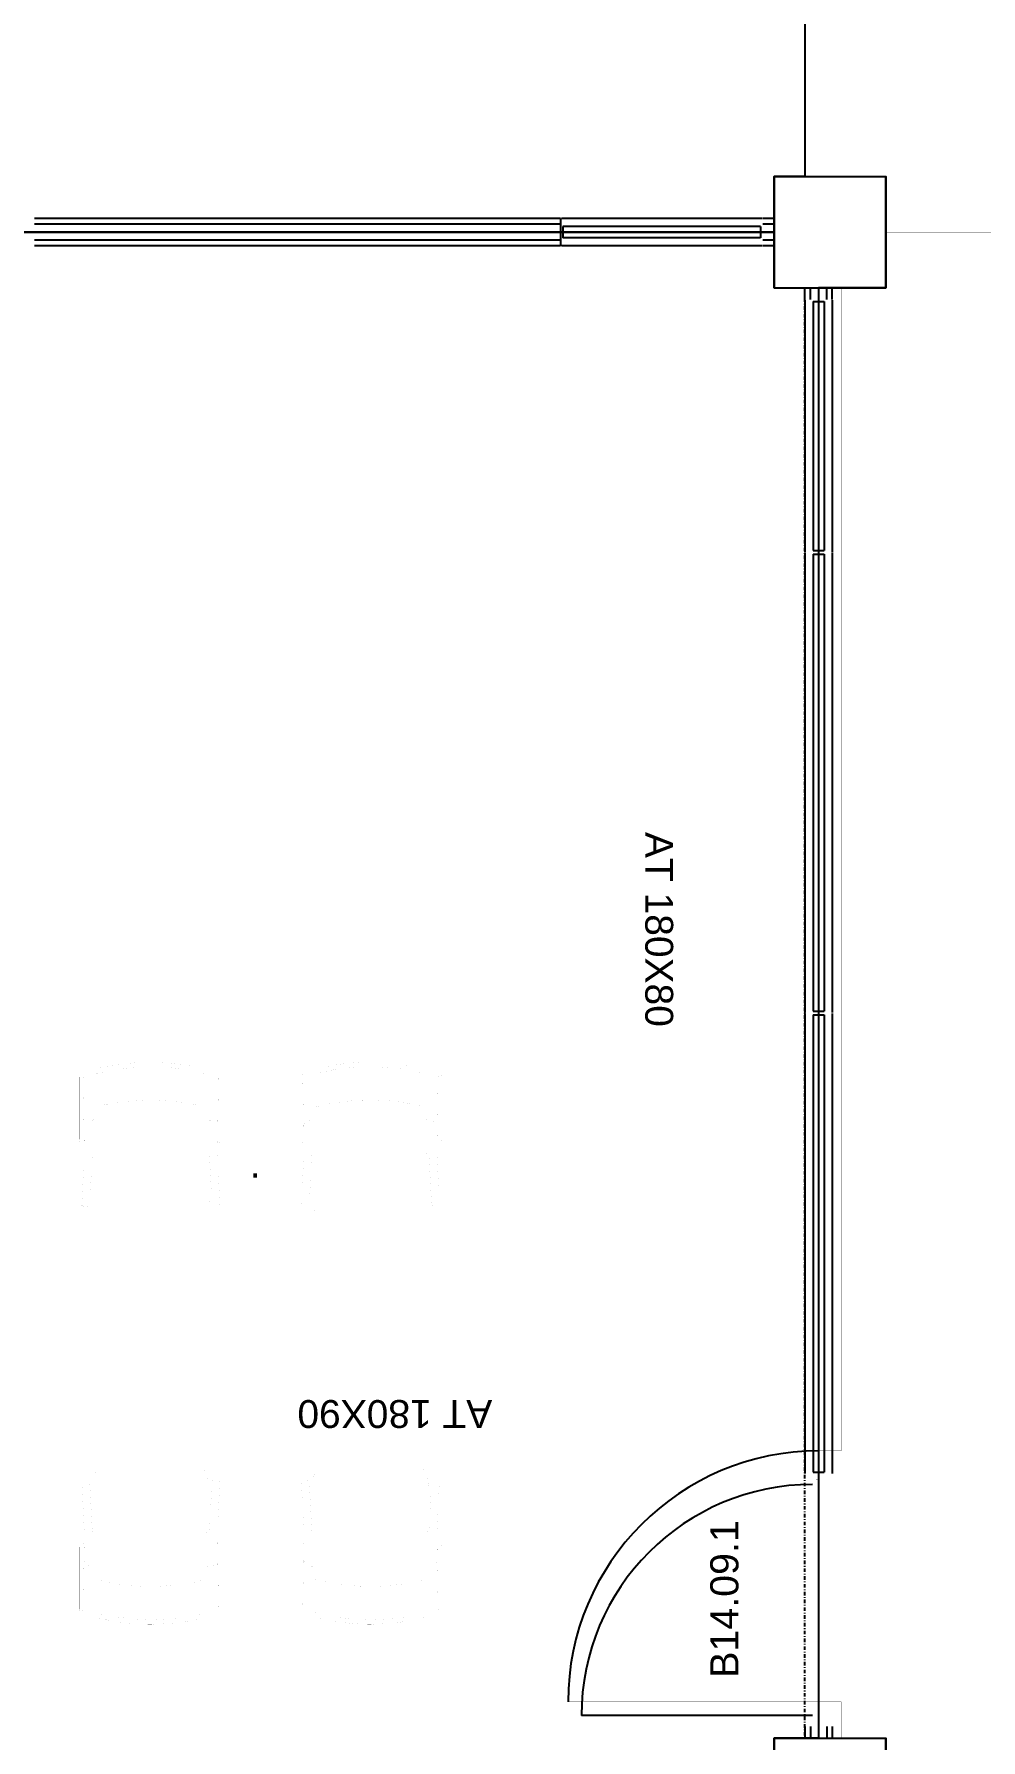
# Model space of a CAD drawing. Extents: x 7690 to 8871, y -6511 to -5312.
# Drawn here: x 7971.7 to 8105.4, y -5793.9 to -5553.1 of the extents above; entities that cross this region are included whole.
import ezdxf
from ezdxf.enums import TextEntityAlignment as Align

# ---------------------------------------------------------------- set-up
doc = ezdxf.new("R2010")
doc.units = 0
doc.header["$MEASUREMENT"] = 0
doc.linetypes.add('DOT_DASH', pattern=[1, 0, -0.25, 0.5, -0.25])
doc.layers.get('0').update_dxf_attribs({"linetype": 'CONTINUOUS'})
for name, color, linetype in [('A-NEU-BÜROTRENNWAND-DAEMMUNG', 7, 'CONTINUOUS'), ('A-NEU-BÜROTRENNWAND-FEIN', 7, 'CONTINUOUS'), ('A-NEU-BÜROTRENNWAND-GROB', 7, 'CONTINUOUS'), ('A-NEU-BÜROTRENNWAND-TÜRPOSITION', 7, 'CONTINUOUS'), ('A-NEU-GRUNDRISS', 7, 'CONTINUOUS'), ('A-NEU-WAND-BETON', 7, 'CONTINUOUS'), ('BWZ122_NGF-POLYGON', 7, 'CONTINUOUS'), ('FM_OBJEKT_MOEBEL', 7, 'CONTINUOUS'), ('FM_OBJEKT_RAUM', 7, 'CONTINUOUS'), ('R0_MOBILIAR_ATT_TISCH_TYP', 7, 'CONTINUOUS'), ('Z0_NEU', 7, 'CONTINUOUS'), ('Z1_POLYGONE_FLÄCHENNACHWEIS', 7, 'CONTINUOUS')]:
    doc.layers.add(name, color=color, linetype=linetype)
doc.styles.add('ARIAL', font='ARIAL')

# ---------------------------------------------------------------- blocks, each defined once
blk = doc.blocks.new('*D26')
at = {"layer": 'A-NEU-BÜROTRENNWAND-FEIN', "color": 250, "linetype": 'Continuous'}
blk.add_line((8081.6392, -5790.4873), (8049.0015, -5790.4873), dxfattribs=at)
at = {"layer": 'A-NEU-BÜROTRENNWAND-FEIN', "color": 250, "linetype": 'Continuous', "const_width": 0.00174}
for points in [[(8081.6392, -5757.8506), (8081.8755, -5757.8506), (8081.8755, -5790.4873), (8081.6392, -5790.4873)], [(8081.8755, -5757.8506), (8082.1118, -5757.8506), (8082.1118, -5790.4873), (8081.8755, -5790.4873)]]:
    blk.add_lwpolyline(points, close=True, dxfattribs=at)
at = {"layer": 'A-NEU-BÜROTRENNWAND-FEIN', "color": 250, "linetype": 'Continuous'}
blk.add_arc((8081.6392, -5790.4873), 32.6377, 90, 180, dxfattribs=at)
blk = doc.blocks.new('*D27')
at = {"layer": 'A-NEU-BÜROTRENNWAND-FEIN', "color": 250, "linetype": 'Continuous'}
for p, q in [((8083.647, -5588.9326), (8084.4341, -5588.9326)), ((8083.647, -5590.5459), (8083.647, -5588.9326)), ((8084.4341, -5590.5459), (8084.4341, -5588.9326))]:
    blk.add_line(p, q, dxfattribs=at)
blk = doc.blocks.new('*D28')
at = {"layer": 'A-NEU-BÜROTRENNWAND-FEIN', "color": 250, "linetype": 'Continuous'}
for p, q in [((8080.5767, -5588.9326), (8081.3638, -5588.9326)), ((8080.5767, -5590.5459), (8080.5767, -5588.9326)), ((8081.3638, -5590.5459), (8081.3638, -5588.9326))]:
    blk.add_line(p, q, dxfattribs=at)
blk = doc.blocks.new('*D29')
at = {"layer": 'A-NEU-BÜROTRENNWAND-GROB', "color": 250, "linetype": 'Continuous'}
for p, q in [((8081.3638, -5588.9326), (8083.647, -5588.9326)), ((8081.3638, -5590.5459), (8081.3638, -5588.9326)), ((8083.647, -5590.5459), (8083.647, -5588.9326))]:
    blk.add_line(p, q, dxfattribs=at)
blk = doc.blocks.new('*D124')
at = {"layer": 'BWZ122_NGF-POLYGON', "color": 6, "linetype": 'Continuous', "const_width": 0.0139}
blk.add_lwpolyline([(7849.0806, -5577.5151), (7849.0806, -5581.0581), (7847.8979, -5581.0581), (7847.8999, -5467.2788), (7849.0806, -5467.2788), (7860.8916, -5467.2788), (7860.8916, -5474.3657), (7849.0806, -5474.3657), (7849.0806, -5467.2788), (7847.8999, -5467.2788), (7847.8999, -5357.043), (7849.0806, -5357.043), (7860.8916, -5357.043), (7860.8916, -5364.1299), (7849.0806, -5364.1299), (7849.0806, -5357.043), (7847.8999, -5357.043), (7847.8999, -5347.1997), (8084.1206, -5347.2007), (8084.1196, -5357.043), (8080.5767, -5357.043), (8080.5767, -5368.854), (8080.5767, -5573.1846), (8076.2456, -5573.1846), (8076.2456, -5581.0581), (7860.8916, -5581.0581), (7860.8916, -5577.5151), (7849.0806, -5577.5151), (7849.0806, -5581.0581), (7847.8979, -5581.0581), (7849.0806, -5581.0581)], close=True, dxfattribs=at)
blk = doc.blocks.new('*D125')
at = {"layer": 'BWZ122_NGF-POLYGON', "color": 6, "linetype": 'Continuous', "const_width": 0.0139}
blk.add_lwpolyline([(7847.8979, -5581.0581), (7849.0806, -5581.0581), (7849.0806, -5584.6016), (7860.8916, -5584.6016), (7860.8916, -5581.0581), (8076.2456, -5581.0581), (8076.2456, -5588.9321), (8082.5054, -5588.9321), (8082.5054, -5793.6563), (8076.2456, -5793.6563), (8076.2456, -5801.5303), (7860.8916, -5801.5303), (7860.8916, -5797.9868), (7849.0806, -5797.9868), (7849.0806, -5801.5303), (7847.8979, -5801.5303), (7847.8979, -5694.8374), (7849.0806, -5694.8374), (7849.0806, -5687.751), (7860.8916, -5687.751), (7860.8916, -5694.8374), (7849.0806, -5694.8374), (7847.8979, -5694.8374)], close=True, dxfattribs=at)
blk = doc.blocks.new('*D136')
at = {"layer": 'BWZ122_NGF-POLYGON', "color": 6, "linetype": 'Continuous', "const_width": 0.0139}
blk.add_lwpolyline([(8194.3574, -5347.2002), (8084.1196, -5347.2002), (8084.1196, -5357.043), (8084.1206, -5347.2002), (8087.6626, -5357.043), (8087.6626, -5368.854), (8080.5767, -5368.854), (8080.5767, -5573.1841), (8091.9937, -5573.1841), (8091.9937, -5580.4678), (8091.9937, -5588.9321), (8082.5054, -5588.9321), (8082.5054, -5793.6563), (8091.9937, -5793.6563), (8091.9937, -5809.4043)], dxfattribs=at)
blk = doc.blocks.new('*D186')
at = {"layer": 'Z0_NEU', "color": 1, "linetype": 'Continuous', "const_width": 0.0139}
for points in [[(8082.5444, -5788.5381), (8082.5444, -5753.105)], [(8047.1118, -5788.5381), (8082.5444, -5788.5381)]]:
    blk.add_lwpolyline(points, dxfattribs=at)
at = {"layer": 'Z0_NEU', "color": 1, "linetype": 'Continuous'}
blk.add_arc((8082.5444, -5788.5381), 35.4329, 90, 180, dxfattribs=at)
blk = doc.blocks.new('*D283')
at = {"layer": 'FM_OBJEKT_MOEBEL', "color": 250, "linetype": 'Continuous', "const_width": 0.00174}
blk.add_lwpolyline([(8074.271, -5561.7666), (8042.7749, -5561.7666), (8042.7749, -5577.5146), (8074.271, -5577.5146)], close=True, dxfattribs=at)
blk = doc.blocks.new('*D284')
at = {"layer": 'FM_OBJEKT_MOEBEL', "color": 250, "linetype": 'Continuous', "const_width": 0.00174}
blk.add_lwpolyline([(7979.79, -5561.7666), (7948.2939, -5561.7666), (7948.2939, -5577.5146), (7979.79, -5577.5146)], close=True, dxfattribs=at)
blk = doc.blocks.new('*D285')
at = {"layer": 'FM_OBJEKT_MOEBEL', "color": 250, "linetype": 'Continuous', "const_width": 0.00174}
blk.add_lwpolyline([(8042.7856, -5561.7666), (8011.2896, -5561.7666), (8011.2896, -5577.5146), (8042.7856, -5577.5146)], close=True, dxfattribs=at)
blk = doc.blocks.new('*D286')
at = {"layer": 'FM_OBJEKT_MOEBEL', "color": 250, "linetype": 'Continuous', "const_width": 0.00174}
blk.add_lwpolyline([(8011.2876, -5561.7666), (7979.7915, -5561.7666), (7979.7915, -5577.5146), (8011.2876, -5577.5146)], close=True, dxfattribs=at)
blk = doc.blocks.new('*D290')
at = {"layer": 'FM_OBJEKT_MOEBEL', "color": 250, "linetype": 'Continuous', "const_width": 0.00174}
blk.add_lwpolyline([(7948.2944, -5600.5327), (7979.7905, -5600.5327), (7979.7905, -5584.7847), (7948.2944, -5584.7847)], close=True, dxfattribs=at)
blk = doc.blocks.new('*D291')
at = {"layer": 'FM_OBJEKT_MOEBEL', "color": 250, "linetype": 'Continuous', "const_width": 0.00174}
blk.add_lwpolyline([(7979.7886, -5600.5327), (8011.2847, -5600.5327), (8011.2847, -5584.7847), (7979.7886, -5584.7847)], close=True, dxfattribs=at)
blk = doc.blocks.new('*D292')
at = {"layer": 'FM_OBJEKT_MOEBEL', "color": 250, "linetype": 'Continuous', "const_width": 0.00174}
blk.add_lwpolyline([(8011.2827, -5600.5327), (8042.7788, -5600.5327), (8042.7788, -5584.7847), (8011.2827, -5584.7847)], close=True, dxfattribs=at)
blk = doc.blocks.new('*D293')
at = {"layer": 'FM_OBJEKT_MOEBEL', "color": 250, "linetype": 'Continuous', "const_width": 0.00174}
blk.add_lwpolyline([(8042.7769, -5600.5327), (8074.2729, -5600.5327), (8074.2729, -5584.7847), (8042.7769, -5584.7847)], close=True, dxfattribs=at)
blk = doc.blocks.new('*D408')
at = {"layer": 'FM_OBJEKT_MOEBEL', "color": 250, "linetype": 'Continuous', "const_width": 0.00174}
blk.add_lwpolyline([(8038.3745, -5720.1885), (7967.5088, -5720.1885), (7967.5088, -5755.6216), (8038.3745, -5755.6216)], close=True, dxfattribs=at)
at = {"layer": 'FM_OBJEKT_MOEBEL', "color": 250, "linetype": 'Continuous', "style": 'ARIAL'}
blk.add_text('AT 180X90', height=3.93699, rotation=180, dxfattribs=at).set_placement((8036.4067, -5745.9341))
blk = doc.blocks.new('*D441')
at = {"layer": 'FM_OBJEKT_MOEBEL', "color": 250, "linetype": 'Continuous', "const_width": 0.00174}
blk.add_lwpolyline([(8026.6606, -5720.189), (8026.8218, -5719.9053), (8026.9595, -5719.6284), (8027.0825, -5719.3423), (8027.2085, -5718.9927), (8027.3081, -5718.646), (8027.3843, -5718.2939), (8027.4351, -5717.96), (8027.4683, -5717.5898), (8027.4663, -5711.2524), (8027.8472, -5718.4927), (8028.2124, -5718.5889), (8028.3999, -5718.5903), (8028.5874, -5718.5918), (8028.769, -5718.5464), (8028.9507, -5718.501), (8028.9507, -5718.501), (8028.9507, -5718.501), (8028.813, -5715.6279), (8028.814, -5715.6465), (8028.6948, -5713.1577), (8028.6108, -5711.4082), (8028.6108, -5709.582), (8029.2437, -5709.5522), (8029.3257, -5709.1313), (8029.3257, -5700.3481), (8029.2397, -5699.9429), (8028.8452, -5699.9429), (8028.7573, -5700.3481), (8028.6108, -5709.582), (8028.6108, -5707.3711), (8028.5972, -5707.1753), (8028.5562, -5707.0342), (8028.4575, -5706.8555), (8028.3784, -5706.7627), (8028.2388, -5706.6509), (8028.1372, -5706.5972), (8028.0122, -5706.5537), (8027.0483, -5706.3057), (8027.0483, -5699.2183), (8026.3979, -5699.0601), (8025.8276, -5698.9331), (8025.0542, -5698.7778), (8024.2866, -5698.644), (8023.2739, -5698.4966), (8022.4165, -5698.3979), (8021.5913, -5698.3247), (8020.7554, -5698.272), (8019.7759, -5698.2397), (8018.8179, -5698.2368), (8017.6509, -5698.272), (8016.6255, -5698.3384), (8015.9038, -5698.4058), (8015.1196, -5698.4976), (8014.4185, -5698.5962), (8013.6899, -5698.7163), (8012.8667, -5698.8716), (8012.2017, -5699.0142), (8011.6509, -5699.144), (8011.3511, -5699.2183), (8011.3511, -5706.3057), (8010.3882, -5706.5532), (8010.1899, -5706.6333), (8010.0405, -5706.7432), (8009.9761, -5706.8115), (8009.9194, -5706.8867), (8009.8804, -5706.9526), (8009.8442, -5707.0313), (8009.812, -5707.1304), (8009.7915, -5707.2495), (8009.7886, -5707.3711), (8009.7886, -5707.5596), (8009.7886, -5707.8125), (8009.7886, -5708.0952), (8009.7886, -5709.7944), (8009.6401, -5700.3481), (8009.5542, -5699.9429), (8009.1597, -5699.9429), (8009.0737, -5700.3481), (8009.0737, -5709.1313), (8009.1538, -5709.5522), (8009.7886, -5709.5815), (8009.7886, -5711.4082), (8009.4487, -5718.501), (8009.814, -5718.5918), (8010.187, -5718.5889), (8010.5503, -5718.4927), (8010.9312, -5711.3403), (8010.9312, -5717.5029), (8010.9585, -5717.8813), (8011.0181, -5718.2959), (8011.0962, -5718.6582), (8011.1978, -5719.0093), (8011.3003, -5719.2998), (8011.4634, -5719.6792), (8011.7397, -5720.1885), (8026.6597, -5720.189)], close=True, dxfattribs=at)
for points in [[(8027.0464, -5699.8706), (8026.0962, -5699.644), (8025.022, -5699.4243), (8023.9683, -5699.2466), (8022.8853, -5699.1011), (8021.6938, -5698.9849), (8020.6479, -5698.9194), (8019.8335, -5698.8931), (8018.5571, -5698.8931), (8017.6548, -5698.9243), (8016.3833, -5699.0112), (8015.4292, -5699.1108), (8014.4419, -5699.2446), (8013.5337, -5699.396), (8012.7632, -5699.5454), (8012.0972, -5699.6899), (8011.3511, -5699.8706)], [(8027.0493, -5704.5552), (8026.0991, -5704.3286), (8025.0249, -5704.1089), (8023.9712, -5703.9312), (8022.8882, -5703.7856), (8021.6968, -5703.6689), (8020.6509, -5703.604), (8019.8364, -5703.5771), (8018.5601, -5703.5776), (8017.6577, -5703.6084), (8016.3862, -5703.6958), (8015.4321, -5703.7954), (8014.4448, -5703.9292), (8013.5366, -5704.0801), (8012.7661, -5704.2295), (8012.1001, -5704.3745), (8011.354, -5704.5552)], [(8010.9321, -5711.3403), (8011.2388, -5711.2593), (8011.3208, -5711.187), (8011.3657, -5711.0664), (8011.3521, -5706.3057)], [(8027.4673, -5711.3403), (8027.1646, -5711.2593), (8027.0786, -5711.187), (8027.0376, -5711.0664), (8027.0493, -5706.3057)]]:
    blk.add_lwpolyline(points, dxfattribs=at)
blk = doc.blocks.new('*D442')
at = {"layer": 'FM_OBJEKT_MOEBEL', "color": 250, "linetype": 'Continuous', "const_width": 0.00174}
blk.add_lwpolyline([(8011.7388, -5755.6216), (8011.5776, -5755.9053), (8011.4399, -5756.1821), (8011.3169, -5756.4683), (8011.1909, -5756.8179), (8011.0913, -5757.1646), (8011.0151, -5757.5166), (8010.9644, -5757.8506), (8010.9312, -5758.2207), (8010.9331, -5764.5581), (8010.5522, -5757.3179), (8010.187, -5757.2217), (8009.9995, -5757.2202), (8009.812, -5757.2188), (8009.6304, -5757.2642), (8009.4487, -5757.3096), (8009.4487, -5757.3096), (8009.4487, -5757.3096), (8009.5864, -5760.1826), (8009.5854, -5760.1641), (8009.7046, -5762.6528), (8009.7886, -5764.4023), (8009.7886, -5766.2285), (8009.1558, -5766.2583), (8009.0737, -5766.6792), (8009.0737, -5775.4624), (8009.1597, -5775.8677), (8009.5542, -5775.8677), (8009.6421, -5775.4624), (8009.7886, -5766.2285), (8009.7886, -5768.4395), (8009.8022, -5768.6353), (8009.8433, -5768.7764), (8009.9419, -5768.9551), (8010.021, -5769.0479), (8010.1606, -5769.1597), (8010.2622, -5769.2134), (8010.3872, -5769.2568), (8011.3511, -5769.5049), (8011.3511, -5776.5918), (8012.0015, -5776.75), (8012.5718, -5776.8774), (8013.3452, -5777.0322), (8014.1128, -5777.1665), (8015.1255, -5777.314), (8015.9829, -5777.4126), (8016.8081, -5777.4858), (8017.644, -5777.5381), (8018.6235, -5777.5708), (8019.5815, -5777.5737), (8020.7485, -5777.5381), (8021.7739, -5777.4717), (8022.4956, -5777.4043), (8023.2798, -5777.313), (8023.981, -5777.2139), (8024.7095, -5777.0942), (8025.5327, -5776.9385), (8026.1978, -5776.7959), (8026.7485, -5776.666), (8027.0483, -5776.5918), (8027.0483, -5769.5049), (8028.0112, -5769.2573), (8028.2095, -5769.1772), (8028.3589, -5769.0674), (8028.4233, -5768.999), (8028.48, -5768.9238), (8028.519, -5768.8579), (8028.5552, -5768.7793), (8028.5874, -5768.6802), (8028.6079, -5768.561), (8028.6108, -5768.4395), (8028.6108, -5768.251), (8028.6108, -5767.998), (8028.6108, -5767.7153), (8028.6108, -5766.0161), (8028.7593, -5775.4624), (8028.8452, -5775.8677), (8029.2397, -5775.8677), (8029.3257, -5775.4624), (8029.3257, -5766.6792), (8029.2456, -5766.2583), (8028.6108, -5766.229), (8028.6108, -5764.4023), (8028.9507, -5757.3096), (8028.5854, -5757.2188), (8028.2124, -5757.2217), (8027.8491, -5757.3179), (8027.4683, -5764.4702), (8027.4683, -5758.3076), (8027.4409, -5757.9292), (8027.3813, -5757.5146), (8027.3032, -5757.1523), (8027.2017, -5756.8013), (8027.0991, -5756.5107), (8026.936, -5756.1313), (8026.6597, -5755.6221), (8011.7397, -5755.6216)], close=True, dxfattribs=at)
for points in [[(8010.9321, -5764.4702), (8011.2349, -5764.5513), (8011.3208, -5764.6235), (8011.3618, -5764.7441), (8011.3501, -5769.5049)], [(8027.4673, -5764.4702), (8027.1606, -5764.5513), (8027.0786, -5764.6235), (8027.0337, -5764.7441), (8027.0474, -5769.5049)], [(8011.3501, -5771.2554), (8012.3003, -5771.4819), (8013.3745, -5771.7017), (8014.4282, -5771.8794), (8015.5112, -5772.0249), (8016.7026, -5772.1416), (8017.7485, -5772.2065), (8018.563, -5772.2334), (8019.8394, -5772.2329), (8020.7417, -5772.2021), (8022.0132, -5772.1147), (8022.9673, -5772.0151), (8023.9546, -5771.8813), (8024.8628, -5771.7305), (8025.6333, -5771.5811), (8026.2993, -5771.436), (8027.0454, -5771.2554)], [(8011.353, -5775.9395), (8012.3032, -5776.166), (8013.3774, -5776.3857), (8014.4312, -5776.5635), (8015.5142, -5776.709), (8016.7056, -5776.8257), (8017.7515, -5776.8906), (8018.5659, -5776.9175), (8019.8423, -5776.917), (8020.7446, -5776.8862), (8022.0161, -5776.7988), (8022.9702, -5776.6992), (8023.9575, -5776.5654), (8024.8657, -5776.4146), (8025.6362, -5776.2651), (8026.3022, -5776.1201), (8027.0483, -5775.9395)]]:
    blk.add_lwpolyline(points, dxfattribs=at)
blk = doc.blocks.new('*D443')
at = {"layer": 'FM_OBJEKT_MOEBEL', "color": 250, "linetype": 'Continuous', "const_width": 0.00174}
blk.add_lwpolyline([(7980.728, -5755.6216), (7980.5669, -5755.9053), (7980.4292, -5756.1821), (7980.3062, -5756.4683), (7980.1802, -5756.8179), (7980.0806, -5757.1646), (7980.0044, -5757.5166), (7979.9536, -5757.8506), (7979.9204, -5758.2207), (7979.9224, -5764.5581), (7979.5415, -5757.3179), (7979.1763, -5757.2217), (7978.9888, -5757.2202), (7978.8013, -5757.2188), (7978.6196, -5757.2642), (7978.438, -5757.3096), (7978.438, -5757.3096), (7978.438, -5757.3096), (7978.5757, -5760.1826), (7978.5747, -5760.1641), (7978.6938, -5762.6528), (7978.7778, -5764.4023), (7978.7778, -5766.2285), (7978.145, -5766.2583), (7978.063, -5766.6792), (7978.063, -5775.4624), (7978.1489, -5775.8677), (7978.5435, -5775.8677), (7978.6313, -5775.4624), (7978.7778, -5766.2285), (7978.7778, -5768.4395), (7978.7915, -5768.6353), (7978.8325, -5768.7764), (7978.9312, -5768.9551), (7979.0103, -5769.0479), (7979.1499, -5769.1597), (7979.2515, -5769.2134), (7979.3765, -5769.2568), (7980.3403, -5769.5049), (7980.3403, -5776.5918), (7980.9907, -5776.75), (7981.561, -5776.8774), (7982.3345, -5777.0322), (7983.1021, -5777.1665), (7984.1147, -5777.314), (7984.9722, -5777.4126), (7985.7974, -5777.4858), (7986.6333, -5777.5381), (7987.6128, -5777.5708), (7988.5708, -5777.5737), (7989.7378, -5777.5381), (7990.7632, -5777.4717), (7991.4849, -5777.4043), (7992.269, -5777.313), (7992.9702, -5777.2139), (7993.6987, -5777.0942), (7994.522, -5776.9385), (7995.187, -5776.7959), (7995.7378, -5776.666), (7996.0376, -5776.5918), (7996.0376, -5769.5049), (7997.0005, -5769.2573), (7997.1987, -5769.1772), (7997.3481, -5769.0674), (7997.4126, -5768.999), (7997.4692, -5768.9238), (7997.5083, -5768.8579), (7997.5444, -5768.7793), (7997.5767, -5768.6802), (7997.5972, -5768.561), (7997.6001, -5768.4395), (7997.6001, -5768.251), (7997.6001, -5767.998), (7997.6001, -5767.7153), (7997.6001, -5766.0161), (7997.7485, -5775.4624), (7997.8345, -5775.8677), (7998.229, -5775.8677), (7998.3149, -5775.4624), (7998.3149, -5766.6792), (7998.2349, -5766.2583), (7997.6001, -5766.229), (7997.6001, -5764.4023), (7997.9399, -5757.3096), (7997.5747, -5757.2188), (7997.2017, -5757.2217), (7996.8384, -5757.3179), (7996.4575, -5764.4702), (7996.4575, -5758.3076), (7996.4302, -5757.9292), (7996.3706, -5757.5146), (7996.2925, -5757.1523), (7996.1909, -5756.8013), (7996.0884, -5756.5107), (7995.9253, -5756.1313), (7995.6489, -5755.6221), (7980.729, -5755.6216)], close=True, dxfattribs=at)
for points in [[(7979.9214, -5764.4702), (7980.2241, -5764.5513), (7980.3101, -5764.6235), (7980.3511, -5764.7441), (7980.3394, -5769.5049)], [(7996.4565, -5764.4702), (7996.1499, -5764.5513), (7996.0679, -5764.6235), (7996.0229, -5764.7441), (7996.0366, -5769.5049)], [(7980.3394, -5771.2554), (7981.2896, -5771.4819), (7982.3638, -5771.7017), (7983.4175, -5771.8794), (7984.5005, -5772.0249), (7985.6919, -5772.1416), (7986.7378, -5772.2065), (7987.5522, -5772.2334), (7988.8286, -5772.2329), (7989.731, -5772.2021), (7991.0024, -5772.1147), (7991.9565, -5772.0151), (7992.9438, -5771.8813), (7993.8521, -5771.7305), (7994.6226, -5771.5811), (7995.2886, -5771.436), (7996.0347, -5771.2554)], [(7980.3423, -5775.9395), (7981.2925, -5776.166), (7982.3667, -5776.3857), (7983.4204, -5776.5635), (7984.5034, -5776.709), (7985.6948, -5776.8257), (7986.7407, -5776.8906), (7987.5552, -5776.9175), (7988.8315, -5776.917), (7989.7339, -5776.8862), (7991.0054, -5776.7988), (7991.9595, -5776.6992), (7992.9468, -5776.5654), (7993.855, -5776.4146), (7994.6255, -5776.2651), (7995.2915, -5776.1201), (7996.0376, -5775.9395)]]:
    blk.add_lwpolyline(points, dxfattribs=at)
blk = doc.blocks.new('*D444')
at = {"layer": 'FM_OBJEKT_MOEBEL', "color": 250, "linetype": 'Continuous', "const_width": 0.00174}
blk.add_lwpolyline([(7995.6499, -5720.189), (7995.811, -5719.9053), (7995.9487, -5719.6284), (7996.0718, -5719.3423), (7996.1978, -5718.9927), (7996.2974, -5718.646), (7996.3735, -5718.2939), (7996.4243, -5717.96), (7996.4575, -5717.5898), (7996.4556, -5711.2524), (7996.8364, -5718.4927), (7997.2017, -5718.5889), (7997.3892, -5718.5903), (7997.5767, -5718.5918), (7997.7583, -5718.5464), (7997.9399, -5718.501), (7997.9399, -5718.501), (7997.9399, -5718.501), (7997.8022, -5715.6279), (7997.8032, -5715.6465), (7997.6841, -5713.1577), (7997.6001, -5711.4082), (7997.6001, -5709.582), (7998.2329, -5709.5522), (7998.3149, -5709.1313), (7998.3149, -5700.3481), (7998.229, -5699.9429), (7997.8345, -5699.9429), (7997.7466, -5700.3481), (7997.6001, -5709.582), (7997.6001, -5707.3711), (7997.5864, -5707.1753), (7997.5454, -5707.0342), (7997.4468, -5706.8555), (7997.3677, -5706.7627), (7997.228, -5706.6509), (7997.1265, -5706.5972), (7997.0015, -5706.5537), (7996.0376, -5706.3057), (7996.0376, -5699.2183), (7995.3872, -5699.0601), (7994.8169, -5698.9331), (7994.0435, -5698.7778), (7993.2759, -5698.644), (7992.2632, -5698.4966), (7991.4058, -5698.3979), (7990.5806, -5698.3247), (7989.7446, -5698.272), (7988.7651, -5698.2397), (7987.8071, -5698.2368), (7986.6401, -5698.272), (7985.6147, -5698.3384), (7984.8931, -5698.4058), (7984.1089, -5698.4976), (7983.4077, -5698.5962), (7982.6792, -5698.7163), (7981.856, -5698.8716), (7981.1909, -5699.0142), (7980.6401, -5699.144), (7980.3403, -5699.2183), (7980.3403, -5706.3057), (7979.3774, -5706.5532), (7979.1792, -5706.6333), (7979.0298, -5706.7432), (7978.9653, -5706.8115), (7978.9087, -5706.8867), (7978.8696, -5706.9526), (7978.8335, -5707.0313), (7978.8013, -5707.1304), (7978.7808, -5707.2495), (7978.7778, -5707.3711), (7978.7778, -5707.5596), (7978.7778, -5707.8125), (7978.7778, -5708.0952), (7978.7778, -5709.7944), (7978.6294, -5700.3481), (7978.5435, -5699.9429), (7978.1489, -5699.9429), (7978.063, -5700.3481), (7978.063, -5709.1313), (7978.1431, -5709.5522), (7978.7778, -5709.5815), (7978.7778, -5711.4082), (7978.438, -5718.501), (7978.8032, -5718.5918), (7979.1763, -5718.5889), (7979.5396, -5718.4927), (7979.9204, -5711.3403), (7979.9204, -5717.5029), (7979.9478, -5717.8813), (7980.0073, -5718.2959), (7980.0854, -5718.6582), (7980.187, -5719.0093), (7980.2896, -5719.2998), (7980.4526, -5719.6792), (7980.729, -5720.1885), (7995.6489, -5720.189)], close=True, dxfattribs=at)
for points in [[(7996.0356, -5699.8706), (7995.0854, -5699.644), (7994.0112, -5699.4243), (7992.9575, -5699.2466), (7991.8745, -5699.1011), (7990.6831, -5698.9849), (7989.6372, -5698.9194), (7988.8228, -5698.8931), (7987.5464, -5698.8931), (7986.644, -5698.9243), (7985.3726, -5699.0112), (7984.4185, -5699.1108), (7983.4312, -5699.2446), (7982.5229, -5699.396), (7981.7524, -5699.5454), (7981.0864, -5699.6899), (7980.3403, -5699.8706)], [(7996.0386, -5704.5552), (7995.0884, -5704.3286), (7994.0142, -5704.1089), (7992.9604, -5703.9312), (7991.8774, -5703.7856), (7990.686, -5703.6689), (7989.6401, -5703.604), (7988.8257, -5703.5771), (7987.5493, -5703.5776), (7986.647, -5703.6084), (7985.3755, -5703.6958), (7984.4214, -5703.7954), (7983.4341, -5703.9292), (7982.5259, -5704.0801), (7981.7554, -5704.2295), (7981.0894, -5704.3745), (7980.3433, -5704.5552)], [(7979.9214, -5711.3403), (7980.228, -5711.2593), (7980.3101, -5711.187), (7980.355, -5711.0664), (7980.3413, -5706.3057)], [(7996.4565, -5711.3403), (7996.1538, -5711.2593), (7996.0679, -5711.187), (7996.0269, -5711.0664), (7996.0386, -5706.3057)]]:
    blk.add_lwpolyline(points, dxfattribs=at)

msp = doc.modelspace()

# ---------------------------------------------------------------- linework, layer by layer
at = {"layer": 'A-NEU-BÜROTRENNWAND-DAEMMUNG', "color": 6, "linetype": 'Continuous'}
for p, q in [((8046.0493, -5579.9165), (7971.7578, -5579.9165)), ((8046.0493, -5579.9165), (8046.0493, -5582.2002)), ((8076.2456, -5579.9165), (8074.6313, -5579.9165)), ((8076.2456, -5579.9165), (8076.2456, -5582.2002)), ((8046.0493, -5582.2002), (7971.7578, -5582.2002)), ((8076.2456, -5582.2002), (8074.6313, -5582.2002))]:
    msp.add_line(p, q, dxfattribs=at)
at = {"layer": 'A-NEU-BÜROTRENNWAND-FEIN', "color": 6, "linetype": 'Continuous'}
for p, q in [((8074.5132, -5579.1289), (8046.1665, -5579.1289)), ((8074.5132, -5582.9873), (8046.1665, -5582.9873)), ((8080.5767, -5590.6646), (8080.5767, -5626.1763)), ((8084.4351, -5590.6646), (8084.4351, -5626.1763)), ((8080.5767, -5626.2944), (8080.5767, -5691.2354)), ((8084.4351, -5626.2944), (8084.4351, -5691.2354)), ((8080.5767, -5691.3535), (8080.5767, -5756.2939)), ((8084.4351, -5691.3535), (8084.4351, -5756.2939)), ((8080.5767, -5792.042), (8080.5767, -5793.6563)), ((8080.5767, -5793.6563), (8081.3638, -5793.6563)), ((8081.3638, -5792.042), (8081.3638, -5793.6563)), ((8083.647, -5792.042), (8083.647, -5793.6563)), ((8083.647, -5793.6563), (8084.4351, -5793.6563)), ((8084.4351, -5792.042), (8084.4351, -5793.6563))]:
    msp.add_line(p, q, dxfattribs=at)
at = {"layer": 'A-NEU-BÜROTRENNWAND-FEIN', "color": 6, "linetype": 'Continuous', "const_width": 0.00174}
for points in [[(8082.5444, -5757.1011), (8082.1509, -5757.1011), (8082.1509, -5757.6328), (8081.6001, -5757.6328), (8081.6001, -5756.4121), (8081.4819, -5756.4121), (8081.4819, -5757.751), (8082.269, -5757.751), (8082.269, -5757.2192), (8082.4263, -5757.2192), (8082.4263, -5758.3809), (8083.5288, -5758.3809), (8083.5288, -5756.4121), (8083.4106, -5756.4121), (8083.4106, -5758.2627), (8082.5444, -5758.2627)], [(8081.6001, -5756.4121), (8083.4106, -5756.4121), (8083.4106, -5757.0029), (8081.6001, -5757.0029)], [(8082.5444, -5791.2349), (8082.1509, -5791.2349), (8082.1509, -5790.7036), (8081.6001, -5790.7036), (8081.6001, -5791.9238), (8081.4819, -5791.9238), (8081.4819, -5790.5854), (8082.269, -5790.5854), (8082.269, -5791.1172), (8082.4263, -5791.1172), (8082.4263, -5789.9556), (8083.5288, -5789.9556), (8083.5288, -5791.9238), (8083.4106, -5791.9238), (8083.4106, -5790.0737), (8082.5444, -5790.0737)], [(8081.6001, -5791.3335), (8083.4106, -5791.3335), (8083.4106, -5791.9238), (8081.6001, -5791.9238)]]:
    msp.add_lwpolyline(points, close=True, dxfattribs=at)
at = {"layer": 'A-NEU-BÜROTRENNWAND-GROB', "color": 6, "linetype": 'Continuous'}
for p, q in [((8046.0493, -5579.1289), (7971.7578, -5579.1289)), ((8046.0493, -5579.1289), (8046.0493, -5579.9165)), ((8076.2456, -5579.1289), (8074.6313, -5579.1289)), ((8076.2456, -5579.1289), (8076.2456, -5579.9165)), ((8046.0493, -5579.9165), (7971.7578, -5579.9165)), ((8046.3638, -5580.271), (8046.3638, -5581.8457)), ((8074.3169, -5580.271), (8046.3638, -5580.271)), ((8074.3169, -5581.8457), (8046.3638, -5581.8457)), ((8074.3169, -5580.271), (8074.3169, -5581.8457)), ((8076.2456, -5579.9165), (8074.6313, -5579.9165)), ((8046.0493, -5582.2002), (7971.7578, -5582.2002)), ((8046.0493, -5582.9873), (7971.7578, -5582.9873)), ((8046.0493, -5582.2002), (8046.0493, -5582.9873)), ((8076.2456, -5582.2002), (8074.6313, -5582.2002)), ((8076.2456, -5582.9873), (8074.6313, -5582.9873)), ((8076.2456, -5582.2002), (8076.2456, -5582.9873)), ((8081.7183, -5590.8613), (8081.7183, -5625.9795)), ((8081.7183, -5590.8613), (8083.2925, -5590.8613)), ((8083.2925, -5590.8613), (8083.2925, -5625.9795)), ((8081.7183, -5625.9795), (8083.2925, -5625.9795)), ((8081.7183, -5626.4912), (8081.7183, -5691.0386)), ((8081.7183, -5626.4912), (8083.2925, -5626.4912)), ((8083.2925, -5626.4912), (8083.2925, -5691.0386)), ((8081.7183, -5691.0386), (8083.2925, -5691.0386)), ((8081.7183, -5691.5503), (8081.7183, -5756.0972)), ((8081.7183, -5691.5503), (8083.2925, -5691.5503)), ((8083.2925, -5691.5503), (8083.2925, -5756.0972)), ((8081.7183, -5756.0972), (8083.2925, -5756.0972)), ((8081.3638, -5792.042), (8081.3638, -5793.6563)), ((8081.3638, -5793.6563), (8083.647, -5793.6563)), ((8083.647, -5792.042), (8083.647, -5793.6563))]:
    msp.add_line(p, q, dxfattribs=at)
at = {"layer": 'A-NEU-BÜROTRENNWAND-GROB', "color": 6, "linetype": 'Continuous', "const_width": 0.00174}
for points in [[(7971.6396, -5582.2002), (7970.8325, -5582.2002), (7970.8325, -5582.082), (7971.6396, -5582.082), (7971.6396, -5580.0347), (7970.8325, -5580.0347), (7970.8325, -5579.9165), (7971.6396, -5579.9165), (7971.6396, -5579.1289), (7971.7578, -5579.1289), (7971.7578, -5579.9165), (7972.5649, -5579.9165), (7972.5649, -5580.0347), (7971.7578, -5580.0347), (7971.7578, -5582.082), (7972.5649, -5582.082), (7972.5649, -5582.2002), (7971.7578, -5582.2002), (7971.7578, -5582.9873), (7971.6396, -5582.9873)], [(8046.0493, -5582.2002), (8045.2417, -5582.2002), (8045.2417, -5582.082), (8046.0493, -5582.082), (8046.0493, -5580.0347), (8045.2417, -5580.0347), (8045.2417, -5579.9165), (8046.0493, -5579.9165), (8046.0493, -5579.1289), (8046.1665, -5579.1289), (8046.1665, -5579.9165), (8046.9741, -5579.9165), (8046.9741, -5580.0347), (8046.1665, -5580.0347), (8046.1665, -5582.082), (8046.9741, -5582.082), (8046.9741, -5582.2002), (8046.1665, -5582.2002), (8046.1665, -5582.9873), (8046.0493, -5582.9873)], [(8074.5132, -5582.2002), (8073.7065, -5582.2002), (8073.7065, -5582.082), (8074.5132, -5582.082), (8074.5132, -5580.0347), (8073.7065, -5580.0347), (8073.7065, -5579.9165), (8074.5132, -5579.9165), (8074.5132, -5579.1289), (8074.6313, -5579.1289), (8074.6313, -5579.9165), (8075.439, -5579.9165), (8075.439, -5580.0347), (8074.6313, -5580.0347), (8074.6313, -5582.082), (8075.439, -5582.082), (8075.439, -5582.2002), (8074.6313, -5582.2002), (8074.6313, -5582.9873), (8074.5132, -5582.9873)], [(8083.647, -5590.6646), (8083.647, -5591.4717), (8083.5288, -5591.4717), (8083.5288, -5590.6646), (8081.4819, -5590.6646), (8081.4819, -5591.4717), (8081.3638, -5591.4717), (8081.3638, -5590.6646), (8080.5767, -5590.6646), (8080.5767, -5590.5464), (8081.3638, -5590.5464), (8081.3638, -5589.7393), (8081.4819, -5589.7393), (8081.4819, -5590.5464), (8083.5288, -5590.5464), (8083.5288, -5589.7393), (8083.647, -5589.7393), (8083.647, -5590.5464), (8084.4351, -5590.5464), (8084.4351, -5590.6646)], [(8083.647, -5626.2944), (8083.647, -5627.1016), (8083.5288, -5627.1016), (8083.5288, -5626.2944), (8081.4819, -5626.2944), (8081.4819, -5627.1016), (8081.3638, -5627.1016), (8081.3638, -5626.2944), (8080.5767, -5626.2944), (8080.5767, -5626.1763), (8081.3638, -5626.1763), (8081.3638, -5625.3691), (8081.4819, -5625.3691), (8081.4819, -5626.1763), (8083.5288, -5626.1763), (8083.5288, -5625.3691), (8083.647, -5625.3691), (8083.647, -5626.1763), (8084.4351, -5626.1763), (8084.4351, -5626.2944)], [(8081.3638, -5691.3535), (8081.3638, -5692.1602), (8081.4819, -5692.1602), (8081.4819, -5691.3535), (8083.5288, -5691.3535), (8083.5288, -5692.1602), (8083.647, -5692.1602), (8083.647, -5691.3535), (8084.4351, -5691.3535), (8084.4351, -5691.2354), (8083.647, -5691.2354), (8083.647, -5690.4282), (8083.5288, -5690.4282), (8083.5288, -5691.2354), (8081.4819, -5691.2354), (8081.4819, -5690.4282), (8081.3638, -5690.4282), (8081.3638, -5691.2354), (8080.5767, -5691.2354), (8080.5767, -5691.3535)], [(8083.647, -5756.2939), (8083.647, -5755.4873), (8083.5288, -5755.4873), (8083.5288, -5756.2939), (8081.4819, -5756.2939), (8081.4819, -5755.4873), (8081.3638, -5755.4873), (8081.3638, -5756.2939), (8080.5767, -5756.2939), (8080.5767, -5756.4121), (8081.3638, -5756.4121), (8081.3638, -5757.2192), (8081.4819, -5757.2192), (8081.4819, -5756.4121), (8083.5288, -5756.4121), (8083.5288, -5757.2192), (8083.647, -5757.2192), (8083.647, -5756.4121), (8084.4351, -5756.4121), (8084.4351, -5756.2939)], [(8083.647, -5791.9238), (8083.647, -5791.1172), (8083.5288, -5791.1172), (8083.5288, -5791.9238), (8081.4819, -5791.9238), (8081.4819, -5791.1172), (8081.3638, -5791.1172), (8081.3638, -5791.9238), (8080.5767, -5791.9238), (8080.5767, -5792.042), (8081.3638, -5792.042), (8081.3638, -5792.8491), (8081.4819, -5792.8491), (8081.4819, -5792.042), (8083.5288, -5792.042), (8083.5288, -5792.8491), (8083.647, -5792.8491), (8083.647, -5792.042), (8084.4351, -5792.042), (8084.4351, -5791.9238)]]:
    msp.add_lwpolyline(points, close=True, dxfattribs=at)
at = {"layer": 'A-NEU-GRUNDRISS', "color": 6, "linetype": 'DOT_DASH'}
for p, q in [((8080.5767, -5368.854), (8080.5767, -5573.1841)), ((8080.5767, -5793.6563), (8080.5767, -5588.9321))]:
    msp.add_line(p, q, dxfattribs=at)
at = {"layer": 'A-NEU-WAND-BETON', "color": 6, "linetype": 'Continuous'}
for p, q in [((8076.2456, -5573.1841), (8091.9937, -5573.1841)), ((8076.2456, -5588.9321), (8076.2456, -5573.1841)), ((8091.9937, -5588.9321), (8091.9937, -5573.1841)), ((8076.2456, -5588.9321), (8091.9937, -5588.9321)), ((8076.2456, -5793.6563), (8091.9937, -5793.6563)), ((8076.2456, -5809.4043), (8076.2456, -5793.6563)), ((8091.9937, -5809.4043), (8091.9937, -5793.6563))]:
    msp.add_line(p, q, dxfattribs=at)
at = {"layer": 'FM_OBJEKT_RAUM', "color": 6, "linetype": 'Continuous'}
for points in [[(8194.3574, -5347.2002), (8084.1196, -5347.2002), (8084.1196, -5357.043), (8084.1206, -5347.2002), (8087.6626, -5357.043), (8087.6626, -5368.854), (8080.5767, -5368.854), (8080.5767, -5573.1841), (8091.9937, -5573.1841), (8091.9937, -5580.4678), (8091.9937, -5588.9321), (8082.5054, -5588.9321), (8082.5054, -5793.6563), (8091.9937, -5793.6563), (8091.9937, -5809.4043)], [(8080.5767, -5368.854), (8080.5767, -5573.1841), (8076.2456, -5573.1841), (8076.2456, -5581.0581), (7860.8916, -5581.0581), (7860.8916, -5577.5151), (7849.0806, -5577.5151), (7849.0806, -5581.0581), (7847.8979, -5581.0581), (7849.0806, -5581.0581), (7849.0806, -5577.5151), (7849.0806, -5581.0581), (7847.8979, -5581.0581), (7847.8999, -5467.2788)]]:
    msp.add_lwpolyline(points, dxfattribs=at)
msp.add_lwpolyline([(7847.8979, -5581.0581), (7849.0806, -5581.0581), (7849.0806, -5584.6016), (7860.8916, -5584.6016), (7860.8916, -5581.0581), (8076.2456, -5581.0581), (8076.2456, -5588.9321), (8082.5054, -5588.9321), (8082.5054, -5793.6563), (8076.2456, -5793.6563), (8076.2456, -5801.5303), (7860.8916, -5801.5303), (7860.8916, -5797.9868), (7849.0806, -5797.9868), (7849.0806, -5801.5303), (7847.8979, -5801.5303), (7847.8979, -5694.8374), (7849.0806, -5694.8374), (7849.0806, -5687.751), (7860.8916, -5687.751), (7860.8916, -5694.8374), (7849.0806, -5694.8374), (7847.8979, -5694.8374)], close=True, dxfattribs=at)
at = {"layer": 'Z0_NEU', "color": 1, "linetype": 'Continuous', "const_width": 0.0139}
msp.add_lwpolyline([(7860.8921, -5582.6328), (7860.8921, -5579.4834), (8076.2456, -5579.4834), (8076.2456, -5582.6328), (7860.8921, -5582.6328)], dxfattribs=at)
for points in [[(8082.5444, -5753.105), (8082.5444, -5588.9321), (8085.6938, -5588.9321), (8085.6938, -5753.105)], [(8082.5444, -5788.5381), (8082.5444, -5793.6558), (8085.6938, -5793.6558), (8085.6938, -5788.5381)]]:
    msp.add_lwpolyline(points, close=True, dxfattribs=at)
at = {"layer": 'Z1_POLYGONE_FLÄCHENNACHWEIS', "color": 253, "linetype": 'Continuous', "const_width": 0.0139}
for points in [[(7860.8921, -6128.6938), (7860.8921, -5368.8545), (8084.1196, -5368.8545), (8417.582, -5368.8545), (8417.582, -5581.0581), (8366.7949, -5581.0581), (8366.7949, -5577.5151), (8161.2847, -5577.5151), (8161.2847, -5581.0581), (8091.9937, -5581.0581), (8091.9937, -5581.0581), (8091.9937, -5577.5151), (8091.9937, -5573.1841), (8084.1196, -5573.1841), (8076.2456, -5573.1841), (8076.2456, -5581.0581), (8076.2456, -5588.9326), (8084.1196, -5588.9326), (8084.1196, -5588.9326), (8084.1196, -5588.9326), (8084.1196, -5793.6558), (8076.2456, -5793.6558), (8076.2456, -5809.4038)], [(8091.9595, -5581.0923), (8091.9937, -5581.0581), (8091.9917, -5581.124)]]:
    msp.add_lwpolyline(points, dxfattribs=at)
msp.add_lwpolyline([(8084.1196, -5588.9326), (8091.9937, -5588.9326), (8091.9937, -5581.0581), (8161.2847, -5581.0581), (8161.2847, -5740.1128), (8161.2847, -5740.1128), (8159.9067, -5797.5928), (8150.5591, -5911.7656), (8084.1255, -5911.7656), (8084.1196, -5809.4038), (8091.9937, -5809.4038), (8091.9937, -5793.6558), (8084.1196, -5793.6558)], close=True, dxfattribs=at)

# ---------------------------------------------------------------- block references
at = {"color": 0, "linetype": 'ByBlock'}
for name in ['*D124', '*D136', '*D284', '*D286', '*D285', '*D283', '*D125', '*D290', '*D291', '*D292', '*D293', '*D444', '*D441', '*D408', '*D186', '*D443', '*D442']:
    msp.add_blockref(name, (0, 0), dxfattribs=at)
at = {"color": 6, "linetype": 'ByBlock'}
for name in ['*D28', '*D29', '*D27', '*D26']:
    msp.add_blockref(name, (0, 0), dxfattribs=at)

# ---------------------------------------------------------------- texts
at = {"layer": 'A-NEU-BÜROTRENNWAND-TÜRPOSITION', "color": 250, "linetype": 'Continuous', "style": 'ARIAL'}
msp.add_text('B14.09.1', height=3.97701, rotation=90, dxfattribs=at).set_placement((8071.1775, -5785.1401))
at = {"layer": 'FM_OBJEKT_MOEBEL', "color": 250, "linetype": 'Continuous', "style": 'ARIAL'}
msp.add_text('.', height=3.937, rotation=180, dxfattribs=at).set_placement((8002.9395, -5713.937), align=Align.CENTER)
at = {"layer": 'R0_MOBILIAR_ATT_TISCH_TYP', "color": 250, "linetype": 'Continuous', "style": 'ARIAL'}
msp.add_text('AT 180X80', height=3.93699, rotation=270, dxfattribs=at).set_placement((8058.0205, -5665.73))

doc.saveas('drawing.dxf')
